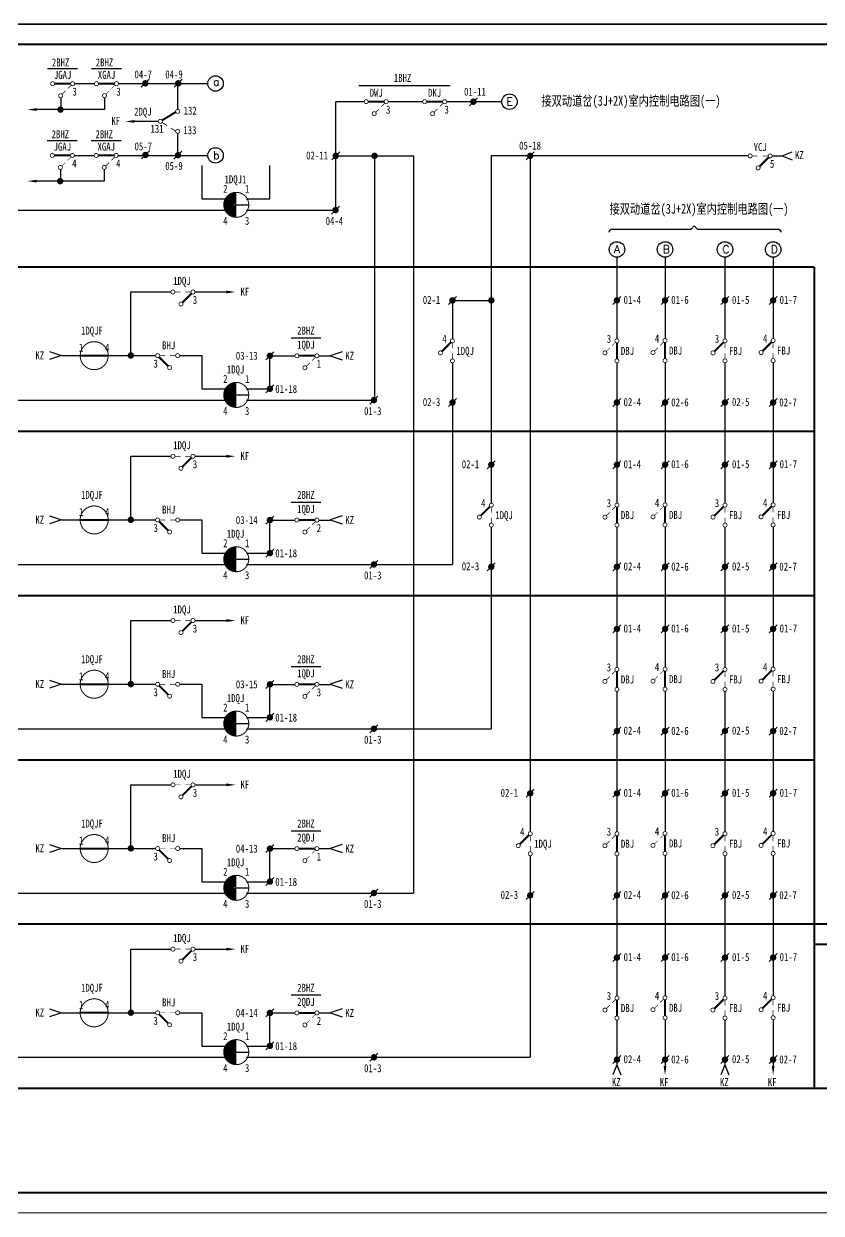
# Model space of a CAD drawing. Header units: millimetres. Extents: x -599 to 454, y -269 to 28.
# Drawn here: x -413.6 to -214.5, y -269.2 to 28 of the extents above; entities that cross this region are included whole.
import ezdxf
from ezdxf.enums import TextEntityAlignment as Align

# ---------------------------------------------------------------- set-up
doc = ezdxf.new("R2010")
doc.units = ezdxf.units.MM
doc.linetypes.add('DASHED', pattern=[0.75, 0.5, -0.25])
doc.layers.add('TIE', color=7, linetype='Continuous')
doc.styles.add('CHINESE', font='SimSun.ttf', dxfattribs={"width": 0.9})
doc.styles.add('SHZTXT', font='txt.shx', dxfattribs={"height": 2.5159, "bigfont": 'HZTXT.shx'})

# ---------------------------------------------------------------- blocks, each defined once
blk = doc.blocks.new('W52')
blk.add_lwpolyline([(0, -3.3, 0, 0.7, 0), (0, -1, 0.7, 0.7, 0)], format="xyseb")
blk.add_lwpolyline([(0, 0), (0, -1)])
blk = doc.blocks.new('W54')
for p, q in [((0, 0), (3, 1)), ((3, -1), (0, 0))]:
    blk.add_line(p, q)
blk = doc.blocks.new('W55')
at = {"rotation": 180}
blk.add_blockref('W54', (0, 0), dxfattribs=at)
blk = doc.blocks.new('W22')
at = {"const_width": 0.8}
blk.add_lwpolyline([(-0.4, 0, 1), (0.4, 0, 1)], format="xyb", close=True, dxfattribs=at)
blk = doc.blocks.new('W21')
blk.add_line((-1, -1), (1, 1))
at = {"const_width": 0.8}
blk.add_lwpolyline([(-0.4, 0, 1), (0.4, 0, 1)], format="xyb", close=True, dxfattribs=at)
blk = doc.blocks.new('144')
at = {"const_width": 0.2}
for points in [[(1, 0, -1), (0, 0, -1)], [(6, 0, -1), (5, 0, -1)], [(4, -3, -1), (3, -3, -1)]]:
    blk.add_lwpolyline(points, format="xyb", close=True, dxfattribs=at)
for points, const_width in [([(2.4, 0), (1, 0)], 0.15), ([(5, 0), (3.6, 0)], 0.15), ([(0.85, -0.35), (3.15, -2.65)], 0.5)]:
    blk.add_lwpolyline(points, dxfattribs=dict(const_width=const_width))
blk.add_lwpolyline([(5.5, -1.3, 0, 0, 0), (5.5, -2.3, 0.8, 0, 0), (5.5, -4.5, 0, 0, 0)], format="xyseb")
at = {"width": 0.8}
for tag, p in [('RELAY', (3, 2.2)), ('0', (0, -2))]:
    blk.add_attdef(tag, text='', height=2, dxfattribs=at).set_placement(p, align=Align.MIDDLE)
blk = doc.blocks.new('133')
at = {"const_width": 0.2}
for points in [[(-6, 0, 1), (-5, 0, 1)], [(-1, 0, 1), (0, 0, 1)], [(-4, -3, 1), (-3, -3, 1)]]:
    blk.add_lwpolyline(points, format="xyb", close=True, dxfattribs=at)
for points, const_width in [([(-5, 0), (-1, 0)], 0.5), ([(-2.3, -1.8), (-3.15, -2.65)], 0.15), ([(-0.85, -0.35), (-1.7, -1.2)], 0.15)]:
    blk.add_lwpolyline(points, dxfattribs=dict(const_width=const_width))
blk.add_lwpolyline([(-5.5, -1.3, 0, 0, 0), (-5.5, -2.3, 0.8, 0, 0), (-5.5, -4.5, 0, 0, 0)], format="xyseb")
at = {"width": 0.8}
for tag, p in [('RELAY', (-3, 2.2)), ('0', (0, -2))]:
    blk.add_attdef(tag, text='', height=2, dxfattribs=at).set_placement(p, align=Align.MIDDLE)

msp = doc.modelspace()

# ---------------------------------------------------------------- linework, layer by layer
at = {"color": 0}
for p, q in [((-598.97, 27.93), (223.48, 27.93)), ((-598.97, 27.93), (223.48, 27.93)), ((223.48, 27.93), (-598.97, 27.93)), ((-407.69, 16.85), (-400.17, 16.85)), ((-396.72, 16.85), (-389.2, 16.85)), ((-375.09, 6.63), (-375.09, 13.11)), ((-329.96, 12.59), (-307.11, 12.59)), ((-404.35, 9.55), (-404.35, 6.6)), ((-393.46, 9.55), (-393.46, 6.6)), ((-393.46, 6.6), (-409.39, 6.6)), ((-335.7, -18.5), (-335.7, 8.57)), ((-328.47, 8.57), (-335.7, 8.57)), ((-313.99, 8.57), (-322.58, 8.57)), ((-294.24, 8.57), (-308.03, 8.57)), ((-375.09, -4.85), (-375.09, 0.63)), ((-407.76, -1.09), (-400.24, -1.09)), ((-396.79, -1.09), (-389.27, -1.09)), ((-335.7, -4.97), (-316.27, -4.97)), ((-325.99, -4.97), (-325.99, -66.01)), ((-316.27, -4.97), (-316.27, -189.16)), ((-296.84, -4.97), (-296.84, -73.78)), ((-232.71, -4.97), (-296.84, -4.97)), ((-287.12, -4.97), (-287.12, -155.89)), ((-226.71, -4.97), (-224.21, -4.97)), ((-224.21, -4.97), (-221.71, -3.97)), ((-224.21, -4.97), (-221.71, -5.97)), ((-404.41, -8.38), (-404.41, -11.28)), ((-393.52, -8.38), (-393.52, -11.28)), ((-393.52, -11.28), (-409.35, -11.28)), ((-360.54, -17.2), (-357.54, -17.2)), ((-306.95, -41.08), (-296.84, -41.08)), ((-346.85, -50.44), (-339.45, -50.44)), ((-360.54, -64.71), (-357.54, -64.71)), ((-346.85, -91.49), (-339.45, -91.49)), ((-360.54, -105.76), (-357.54, -105.76)), ((-296.84, -114.84), (-296.84, -148.11)), ((-346.85, -132.54), (-339.45, -132.54)), ((-360.54, -146.81), (-357.54, -146.81)), ((-346.85, -173.59), (-339.45, -173.59)), ((-360.54, -187.86), (-357.54, -187.86)), ((-346.85, -214.64), (-339.45, -214.64)), ((-360.54, -228.91), (-357.54, -228.91)), ((-265.47, -232.11), (-266.47, -234.61)), ((-265.47, -232.11), (-264.47, -234.61)), ((-238.49, -232.11), (-239.49, -234.61)), ((-238.49, -232.11), (-237.49, -234.61))]:
    msp.add_line(p, q, dxfattribs=at)
at = {"color": 0, "linetype": 'Continuous'}
for p, q in [((-400.84, 13.11), (-395.93, 13.11)), ((-389.93, 13.11), (-367.63, 13.11)), ((-379.92, 3.64), (-384.92, 3.64)), ((-400.96, -4.85), (-396, -4.85)), ((-390, -4.85), (-367.63, -4.85)), ((-369.14, -7.38), (-369.14, -15.69)), ((-352.12, -15.69), (-352.12, -7.41)), ((-369.14, -15.69), (-360.54, -15.69)), ((-357.96, -15.69), (-352.12, -15.69)), ((-420.69, -18.5), (-360.54, -18.5)), ((-357.96, -18.5), (-335.7, -18.5)), ((-265.47, -30.28), (-265.47, -50.69)), ((-253.46, -30.28), (-253.46, -50.62)), ((-238.49, -30.28), (-238.49, -50.69)), ((-226.47, -30.28), (-226.47, -50.62)), ((-386.83, -38.98), (-376.76, -38.98)), ((-386.83, -54.34), (-386.83, -38.98)), ((-370.84, -38.98), (-364.02, -38.98)), ((-306.55, -41.08), (-306.55, -50.69)), ((-404.14, -54.89), (-399.51, -54.89)), ((-393.51, -54.89), (-380.69, -54.89)), ((-374.66, -54.89), (-369.14, -54.89)), ((-369.14, -54.89), (-369.14, -63.2)), ((-352.12, -63.2), (-352.12, -54.92)), ((-352.12, -54.92), (-345.89, -54.92)), ((-339.89, -54.92), (-337.12, -54.92)), ((-306.55, -56.73), (-306.55, -73.78)), ((-265.47, -56.73), (-265.47, -73.78)), ((-253.46, -56.73), (-253.46, -73.78)), ((-238.49, -56.73), (-238.49, -73.78)), ((-226.47, -56.73), (-226.47, -73.78)), ((-369.14, -63.2), (-360.54, -63.2)), ((-357.96, -63.2), (-352.12, -63.2)), ((-420.69, -66.01), (-360.54, -66.01)), ((-357.96, -66.01), (-325.99, -66.01)), ((-306.55, -73.78), (-306.55, -107.06)), ((-296.84, -73.78), (-296.84, -91.74)), ((-265.47, -73.78), (-265.47, -91.74)), ((-253.46, -73.78), (-253.46, -91.67)), ((-238.49, -73.78), (-238.49, -91.74)), ((-226.47, -73.78), (-226.47, -91.67)), ((-386.83, -95.39), (-386.83, -80.03)), ((-386.83, -80.03), (-376.76, -80.03)), ((-370.84, -80.03), (-364.02, -80.03)), ((-404.14, -95.94), (-399.51, -95.94)), ((-393.51, -95.94), (-380.69, -95.94)), ((-374.66, -95.94), (-369.14, -95.94)), ((-369.14, -95.94), (-369.14, -104.25)), ((-352.12, -95.97), (-345.89, -95.97)), ((-352.12, -104.25), (-352.12, -95.97)), ((-339.89, -95.97), (-337.12, -95.97)), ((-296.84, -97.78), (-296.84, -114.84)), ((-265.47, -97.78), (-265.47, -114.84)), ((-253.46, -97.78), (-253.46, -114.84)), ((-238.49, -97.78), (-238.49, -114.84)), ((-226.47, -97.78), (-226.47, -114.84)), ((-369.14, -104.25), (-360.54, -104.25)), ((-357.96, -104.25), (-352.12, -104.25)), ((-420.69, -107.06), (-360.54, -107.06)), ((-357.96, -107.06), (-306.55, -107.06)), ((-265.47, -114.84), (-265.47, -132.79)), ((-253.46, -114.84), (-253.46, -132.72)), ((-238.49, -114.84), (-238.49, -132.79)), ((-226.47, -114.84), (-226.47, -132.72)), ((-386.83, -121.08), (-376.76, -121.08)), ((-386.83, -136.44), (-386.83, -121.08)), ((-370.84, -121.08), (-364.02, -121.08)), ((-404.14, -136.99), (-399.51, -136.99)), ((-393.51, -136.99), (-380.69, -136.99)), ((-374.66, -136.99), (-369.14, -136.99)), ((-369.14, -136.99), (-369.14, -145.3)), ((-352.12, -145.3), (-352.12, -137.02)), ((-352.12, -137.02), (-345.89, -137.02)), ((-339.89, -137.02), (-337.12, -137.02)), ((-265.47, -138.83), (-265.47, -155.89)), ((-253.46, -138.83), (-253.46, -155.89)), ((-238.49, -138.83), (-238.49, -155.89)), ((-226.47, -138.83), (-226.47, -155.89)), ((-369.14, -145.3), (-360.54, -145.3)), ((-357.96, -145.3), (-352.12, -145.3)), ((-420.69, -148.11), (-360.54, -148.11)), ((-357.96, -148.11), (-296.84, -148.11)), ((-287.12, -155.89), (-287.12, -173.84)), ((-265.47, -155.89), (-265.47, -173.84)), ((-253.46, -155.89), (-253.46, -173.77)), ((-238.49, -155.89), (-238.49, -173.84)), ((-226.47, -155.89), (-226.47, -173.77)), ((-386.83, -162.13), (-376.76, -162.13)), ((-386.83, -177.49), (-386.83, -162.13)), ((-370.84, -162.13), (-364.02, -162.13)), ((-404.14, -178.04), (-399.51, -178.04)), ((-393.51, -178.04), (-380.69, -178.04)), ((-374.66, -178.04), (-369.14, -178.04)), ((-369.14, -178.04), (-369.14, -186.35)), ((-352.12, -186.35), (-352.12, -178.07)), ((-352.12, -178.07), (-345.89, -178.07)), ((-339.89, -178.07), (-337.12, -178.07)), ((-287.12, -179.88), (-287.12, -196.94)), ((-265.47, -179.88), (-265.47, -196.94)), ((-253.46, -179.88), (-253.46, -196.94)), ((-238.49, -179.88), (-238.49, -196.94)), ((-226.47, -179.88), (-226.47, -196.94)), ((-369.14, -186.35), (-360.54, -186.35)), ((-357.96, -186.35), (-352.12, -186.35)), ((-420.69, -189.16), (-360.54, -189.16)), ((-357.96, -189.16), (-316.27, -189.16)), ((-287.12, -196.94), (-287.12, -230.21)), ((-265.47, -196.94), (-265.47, -214.9)), ((-253.46, -196.94), (-253.46, -214.82)), ((-238.49, -196.94), (-238.49, -214.9)), ((-226.47, -196.94), (-226.47, -214.82)), ((-386.83, -203.18), (-376.76, -203.18)), ((-386.83, -218.54), (-386.83, -203.18)), ((-370.84, -203.18), (-364.02, -203.18)), ((-404.14, -219.09), (-399.51, -219.09)), ((-393.51, -219.09), (-380.69, -219.09)), ((-374.66, -219.09), (-369.14, -219.09)), ((-369.14, -219.09), (-369.14, -227.4)), ((-352.12, -219.12), (-345.89, -219.12)), ((-352.12, -227.4), (-352.12, -219.12)), ((-339.89, -219.12), (-337.12, -219.12)), ((-265.47, -220.93), (-265.47, -232.11)), ((-253.46, -220.93), (-253.46, -232.11)), ((-238.49, -220.93), (-238.49, -232.11)), ((-226.47, -220.93), (-226.47, -232.11)), ((-369.14, -227.4), (-360.54, -227.4)), ((-357.96, -227.4), (-352.12, -227.4)), ((-420.69, -230.21), (-360.54, -230.21)), ((-357.96, -230.21), (-287.12, -230.21))]:
    msp.add_line(p, q, dxfattribs=at)
at = {"color": 0, "const_width": 0.2}
msp.add_lwpolyline([(-598.97, -269.07), (453.48, -269.07), (453.48, 27.93), (-598.97, 27.93)], close=True, dxfattribs=at)
at = {"color": 0}
for points in [[(-573.97, -264.07, 0.5, 0.5, 0), (448.48, -264.07, 0.5, 0.5, 0), (448.48, 22.93, 0.5, 0.5, 0), (-573.97, 22.93, 0.5, 0.5, 0)], [(-374.66, 6.15, 0.2, 0.2, 1), (-375.66, 6.15, 0.2, 0.2, 1)], [(-378.99, 3.65, 0.2, 0.2, 1), (-379.99, 3.65, 0.2, 0.2, 1)], [(-374.66, 1.15, 0.2, 0.2, 1), (-375.66, 1.15, 0.2, 0.2, 1)]]:
    msp.add_lwpolyline(points, format="xyseb", close=True, dxfattribs=at)
for points, const_width in [([(-185.6, 22.93), (-573.97, 22.93)], 0.5), ([(-377.77, 2.56), (-379.07, 3.39)], 0.2), ([(-375.7, 1.23), (-376.84, 1.96)], 0.2), ([(-231.71, -4.97), (-230.31, -4.97)], 0.15), ([(-227.57, -5.32), (-229.86, -7.61)], 0.5), ([(-229.11, -4.97), (-227.71, -4.97)], 0.15), ([(-216.19, -32.73), (-573.97, -32.73)], 0.5), ([(-306.91, -51.54), (-309.2, -53.84)], 0.5), ([(-306.55, -51.69), (-306.55, -53.09)], 0.15), ([(-267.27, -52.99), (-268.12, -53.84)], 0.15), ([(-265.83, -51.54), (-266.67, -52.39)], 0.15), ([(-265.47, -51.69), (-265.47, -55.69)], 0.5), ([(-255.26, -52.92), (-256.1, -53.76)], 0.15), ([(-253.81, -51.47), (-254.66, -52.32)], 0.15), ([(-253.46, -51.62), (-253.46, -55.62)], 0.5), ([(-238.84, -51.54), (-241.14, -53.84)], 0.5), ([(-238.49, -51.69), (-238.49, -53.09)], 0.15), ([(-226.83, -51.47), (-229.12, -53.76)], 0.5), ([(-226.47, -51.62), (-226.47, -53.02)], 0.15), ([(-399.51, -54.89), (-392.51, -54.89)], 0.5), ([(-344.89, -54.92), (-340.89, -54.92)], 0.5), ([(-340.74, -55.27), (-341.59, -56.12)], 0.15), ([(-306.55, -54.29), (-306.55, -55.69)], 0.15), ([(-238.49, -54.29), (-238.49, -55.69)], 0.15), ([(-226.47, -54.22), (-226.47, -55.62)], 0.15), ([(-342.19, -56.72), (-343.03, -57.56)], 0.15), ([(-216.19, -73.78), (-573.97, -73.78)], 0.5), ([(-297.19, -92.6), (-299.48, -94.89)], 0.5), ([(-296.84, -92.74), (-296.84, -94.14)], 0.15), ([(-267.27, -94.04), (-268.12, -94.89)], 0.15), ([(-265.83, -92.6), (-266.67, -93.44)], 0.15), ([(-265.47, -92.74), (-265.47, -96.74)], 0.5), ([(-255.26, -93.97), (-256.1, -94.81)], 0.15), ([(-253.81, -92.52), (-254.66, -93.37)], 0.15), ([(-253.46, -92.67), (-253.46, -96.67)], 0.5), ([(-238.84, -92.6), (-241.14, -94.89)], 0.5), ([(-238.49, -92.74), (-238.49, -94.14)], 0.15), ([(-226.83, -92.52), (-229.12, -94.81)], 0.5), ([(-226.47, -92.67), (-226.47, -94.07)], 0.15), ([(-399.51, -95.94), (-392.51, -95.94)], 0.5), ([(-344.89, -95.97), (-340.89, -95.97)], 0.5), ([(-342.19, -97.77), (-343.03, -98.62)], 0.15), ([(-340.74, -96.32), (-341.59, -97.17)], 0.15), ([(-296.84, -95.34), (-296.84, -96.74)], 0.15), ([(-238.49, -95.34), (-238.49, -96.74)], 0.15), ([(-226.47, -95.27), (-226.47, -96.67)], 0.15), ([(-216.19, -114.84), (-573.97, -114.84)], 0.5), ([(-216.19, -114.84), (-573.97, -114.84)], 0.5), ([(-265.83, -133.65), (-266.67, -134.49)], 0.15), ([(-265.47, -133.79), (-265.47, -137.79)], 0.5), ([(-253.81, -133.57), (-254.66, -134.42)], 0.15), ([(-253.46, -133.72), (-253.46, -137.72)], 0.5), ([(-238.84, -133.65), (-241.14, -135.94)], 0.5), ([(-238.49, -133.79), (-238.49, -135.19)], 0.15), ([(-226.83, -133.57), (-229.12, -135.87)], 0.5), ([(-226.47, -133.72), (-226.47, -135.12)], 0.15), ([(-267.27, -135.09), (-268.12, -135.94)], 0.15), ([(-255.26, -135.02), (-256.1, -135.87)], 0.15), ([(-238.49, -136.39), (-238.49, -137.79)], 0.15), ([(-226.47, -136.32), (-226.47, -137.72)], 0.15), ([(-399.51, -136.99), (-392.51, -136.99)], 0.5), ([(-344.89, -137.02), (-340.89, -137.02)], 0.5), ([(-342.19, -138.82), (-343.03, -139.67)], 0.15), ([(-340.74, -137.37), (-341.59, -138.22)], 0.15), ([(-216.19, -155.89), (-573.97, -155.89)], 0.5), ([(-216.19, -155.89), (-573.97, -155.89)], 0.5), ([(-287.47, -174.7), (-289.76, -176.99)], 0.5), ([(-287.12, -174.84), (-287.12, -176.24)], 0.15), ([(-265.83, -174.7), (-266.67, -175.54)], 0.15), ([(-265.47, -174.84), (-265.47, -178.84)], 0.5), ([(-253.81, -174.62), (-254.66, -175.47)], 0.15), ([(-253.46, -174.77), (-253.46, -178.77)], 0.5), ([(-238.84, -174.7), (-241.14, -176.99)], 0.5), ([(-238.49, -174.84), (-238.49, -176.24)], 0.15), ([(-226.83, -174.62), (-229.12, -176.92)], 0.5), ([(-226.47, -174.77), (-226.47, -176.17)], 0.15), ([(-399.51, -178.04), (-392.51, -178.04)], 0.5), ([(-344.89, -178.07), (-340.89, -178.07)], 0.5), ([(-287.12, -177.44), (-287.12, -178.84)], 0.15), ([(-267.27, -176.14), (-268.12, -176.99)], 0.15), ([(-255.26, -176.07), (-256.1, -176.92)], 0.15), ([(-238.49, -177.44), (-238.49, -178.84)], 0.15), ([(-226.47, -177.37), (-226.47, -178.77)], 0.15), ([(-342.19, -179.87), (-343.03, -180.72)], 0.15), ([(-340.74, -178.42), (-341.59, -179.27)], 0.15), ([(-185.6, -196.94), (-573.97, -196.94)], 0.5), ([(-216.19, -196.94), (-573.97, -196.94)], 0.5), ([(-201.19, -201.94), (-216.19, -201.94), (-216.19, -196.94), (-200.12, -196.94)], 0.5), ([(-265.83, -215.75), (-266.67, -216.6)], 0.15), ([(-265.47, -215.9), (-265.47, -219.9)], 0.5), ([(-253.81, -215.67), (-254.66, -216.52)], 0.15), ([(-253.46, -215.82), (-253.46, -219.82)], 0.5), ([(-238.84, -215.75), (-241.14, -218.04)], 0.5), ([(-238.49, -215.9), (-238.49, -217.3)], 0.15), ([(-226.83, -215.67), (-229.12, -217.97)], 0.5), ([(-226.47, -215.82), (-226.47, -217.22)], 0.15), ([(-399.51, -219.09), (-392.51, -219.09)], 0.5), ([(-344.89, -219.12), (-340.89, -219.12)], 0.5), ([(-340.74, -219.48), (-341.59, -220.32)], 0.15), ([(-267.27, -217.2), (-268.12, -218.04)], 0.15), ([(-255.26, -217.12), (-256.1, -217.97)], 0.15), ([(-238.49, -218.5), (-238.49, -219.9)], 0.15), ([(-226.47, -218.42), (-226.47, -219.82)], 0.15), ([(-342.19, -220.92), (-343.03, -221.77)], 0.15), ([(-4.39, -237.99), (-573.97, -237.99)], 0.5)]:
    msp.add_lwpolyline(points, dxfattribs=dict(at, const_width=const_width))
for points, const_width in [([(-404.82, 6.59, 1), (-404.02, 6.59, 1)], 0.8), ([(-232.71, -4.97, 1), (-231.71, -4.97, 1)], 0.2), ([(-227.71, -4.97, 1), (-226.71, -4.97, 1)], 0.2), ([(-230.71, -7.97, 1), (-229.71, -7.97, 1)], 0.2), ([(-404.89, -11.29, 1), (-404.09, -11.29, 1)], 0.8), ([(-297.24, -41.08, 1), (-296.44, -41.08, 1)], 0.8), ([(-253.96, -51.12, -1), (-252.96, -51.12, -1)], 0.2), ([(-226.97, -51.12, -1), (-225.97, -51.12, -1)], 0.2), ([(-399.51, -54.89, 1), (-392.51, -54.89, 1)], 0.25), ([(-307.05, -51.19, -1), (-306.05, -51.19, -1)], 0.2), ([(-265.97, -51.19, -1), (-264.97, -51.19, -1)], 0.2), ([(-238.99, -51.19, -1), (-237.99, -51.19, -1)], 0.2), ([(-345.89, -54.92, 1), (-344.89, -54.92, 1)], 0.2), ([(-340.89, -54.92, 1), (-339.89, -54.92, 1)], 0.2), ([(-310.05, -54.19, -1), (-309.05, -54.19, -1)], 0.2), ([(-307.05, -56.19, -1), (-306.05, -56.19, -1)], 0.2), ([(-268.97, -54.19, -1), (-267.97, -54.19, -1)], 0.2), ([(-265.97, -56.19, -1), (-264.97, -56.19, -1)], 0.2), ([(-256.96, -54.12, -1), (-255.96, -54.12, -1)], 0.2), ([(-253.96, -56.12, -1), (-252.96, -56.12, -1)], 0.2), ([(-241.99, -54.19, -1), (-240.99, -54.19, -1)], 0.2), ([(-238.99, -56.19, -1), (-237.99, -56.19, -1)], 0.2), ([(-229.97, -54.12, -1), (-228.97, -54.12, -1)], 0.2), ([(-226.97, -56.12, -1), (-225.97, -56.12, -1)], 0.2), ([(-343.89, -57.92, 1), (-342.89, -57.92, 1)], 0.2), ([(-297.34, -92.24, -1), (-296.34, -92.24, -1)], 0.2), ([(-265.97, -92.24, -1), (-264.97, -92.24, -1)], 0.2), ([(-253.96, -92.17, -1), (-252.96, -92.17, -1)], 0.2), ([(-238.99, -92.24, -1), (-237.99, -92.24, -1)], 0.2), ([(-226.97, -92.17, -1), (-225.97, -92.17, -1)], 0.2), ([(-399.51, -95.94, 1), (-392.51, -95.94, 1)], 0.25), ([(-300.34, -95.24, -1), (-299.34, -95.24, -1)], 0.2), ([(-268.97, -95.24, -1), (-267.97, -95.24, -1)], 0.2), ([(-256.96, -95.17, -1), (-255.96, -95.17, -1)], 0.2), ([(-241.99, -95.24, -1), (-240.99, -95.24, -1)], 0.2), ([(-229.97, -95.17, -1), (-228.97, -95.17, -1)], 0.2), ([(-345.89, -95.97, 1), (-344.89, -95.97, 1)], 0.2), ([(-340.89, -95.97, 1), (-339.89, -95.97, 1)], 0.2), ([(-297.34, -97.24, -1), (-296.34, -97.24, -1)], 0.2), ([(-265.97, -97.24, -1), (-264.97, -97.24, -1)], 0.2), ([(-253.96, -97.17, -1), (-252.96, -97.17, -1)], 0.2), ([(-238.99, -97.24, -1), (-237.99, -97.24, -1)], 0.2), ([(-226.97, -97.17, -1), (-225.97, -97.17, -1)], 0.2), ([(-343.89, -98.97, 1), (-342.89, -98.97, 1)], 0.2), ([(-399.51, -136.99, 1), (-392.51, -136.99, 1)], 0.25), ([(-265.97, -133.29, -1), (-264.97, -133.29, -1)], 0.2), ([(-253.96, -133.22, -1), (-252.96, -133.22, -1)], 0.2), ([(-238.99, -133.29, -1), (-237.99, -133.29, -1)], 0.2), ([(-226.97, -133.22, -1), (-225.97, -133.22, -1)], 0.2), ([(-345.89, -137.02, 1), (-344.89, -137.02, 1)], 0.2), ([(-340.89, -137.02, 1), (-339.89, -137.02, 1)], 0.2), ([(-268.97, -136.29, -1), (-267.97, -136.29, -1)], 0.2), ([(-256.96, -136.22, -1), (-255.96, -136.22, -1)], 0.2), ([(-241.99, -136.29, -1), (-240.99, -136.29, -1)], 0.2), ([(-229.97, -136.22, -1), (-228.97, -136.22, -1)], 0.2), ([(-343.89, -140.02, 1), (-342.89, -140.02, 1)], 0.2), ([(-265.97, -138.29, -1), (-264.97, -138.29, -1)], 0.2), ([(-253.96, -138.22, -1), (-252.96, -138.22, -1)], 0.2), ([(-238.99, -138.29, -1), (-237.99, -138.29, -1)], 0.2), ([(-226.97, -138.22, -1), (-225.97, -138.22, -1)], 0.2), ([(-399.51, -178.04, 1), (-392.51, -178.04, 1)], 0.25), ([(-287.62, -174.34, -1), (-286.62, -174.34, -1)], 0.2), ([(-265.97, -174.34, -1), (-264.97, -174.34, -1)], 0.2), ([(-253.96, -174.27, -1), (-252.96, -174.27, -1)], 0.2), ([(-238.99, -174.34, -1), (-237.99, -174.34, -1)], 0.2), ([(-226.97, -174.27, -1), (-225.97, -174.27, -1)], 0.2), ([(-345.89, -178.07, 1), (-344.89, -178.07, 1)], 0.2), ([(-340.89, -178.07, 1), (-339.89, -178.07, 1)], 0.2), ([(-290.62, -177.34, -1), (-289.62, -177.34, -1)], 0.2), ([(-268.97, -177.34, -1), (-267.97, -177.34, -1)], 0.2), ([(-256.96, -177.27, -1), (-255.96, -177.27, -1)], 0.2), ([(-241.99, -177.34, -1), (-240.99, -177.34, -1)], 0.2), ([(-229.97, -177.27, -1), (-228.97, -177.27, -1)], 0.2), ([(-343.89, -181.07, 1), (-342.89, -181.07, 1)], 0.2), ([(-287.62, -179.34, -1), (-286.62, -179.34, -1)], 0.2), ([(-265.97, -179.34, -1), (-264.97, -179.34, -1)], 0.2), ([(-253.96, -179.27, -1), (-252.96, -179.27, -1)], 0.2), ([(-238.99, -179.34, -1), (-237.99, -179.34, -1)], 0.2), ([(-226.97, -179.27, -1), (-225.97, -179.27, -1)], 0.2), ([(-399.51, -219.09, 1), (-392.51, -219.09, 1)], 0.25), ([(-265.97, -215.4, -1), (-264.97, -215.4, -1)], 0.2), ([(-253.96, -215.32, -1), (-252.96, -215.32, -1)], 0.2), ([(-238.99, -215.4, -1), (-237.99, -215.4, -1)], 0.2), ([(-226.97, -215.32, -1), (-225.97, -215.32, -1)], 0.2), ([(-345.89, -219.12, 1), (-344.89, -219.12, 1)], 0.2), ([(-340.89, -219.12, 1), (-339.89, -219.12, 1)], 0.2), ([(-268.97, -218.4, -1), (-267.97, -218.4, -1)], 0.2), ([(-265.97, -220.4, -1), (-264.97, -220.4, -1)], 0.2), ([(-256.96, -218.32, -1), (-255.96, -218.32, -1)], 0.2), ([(-253.96, -220.32, -1), (-252.96, -220.32, -1)], 0.2), ([(-241.99, -218.4, -1), (-240.99, -218.4, -1)], 0.2), ([(-238.99, -220.4, -1), (-237.99, -220.4, -1)], 0.2), ([(-229.97, -218.32, -1), (-228.97, -218.32, -1)], 0.2), ([(-226.97, -220.32, -1), (-225.97, -220.32, -1)], 0.2), ([(-343.89, -222.12, 1), (-342.89, -222.12, 1)], 0.2)]:
    msp.add_lwpolyline(points, format="xyb", close=True, dxfattribs=dict(at, const_width=const_width))
for points, format in [([(-375.64, 5.97, 0.5, 0.5, 0), (-379.06, 3.9, 0.5, 0.5, 0)], "xyseb"), ([(-232.21, -6.27, 0, 0, 0), (-232.21, -7.27, 0.8, 0, 0), (-232.21, -9.47, 0, 0, 0)], "xyseb"), ([(-362.16, -17.2, 3.25, 3.25, -0.414214), (-360.54, -15.58, 3.25, 3.25, 0)], "xyseb"), ([(-360.54, -14.08, 0.25, 0.25, -0.414214), (-357.41, -17.2, 0.25, 0.25, -0.414214), (-360.54, -20.33, 0.25, 0.25, 0)], "xyseb"), ([(-360.54, -18.83, 3.25, 3.25, -0.414214), (-362.16, -17.2, 3.25, 3.25, 0)], "xyseb"), ([(-360.54, -20.98, 0, 0, 0), (-360.54, -21.98, 0.8, 0, 0), (-360.54, -24.18, 0, 0, 0)], "xyseb"), ([(-267.38, -24.06, -0.414214), (-266.58, -23.26), (-246.97, -23.26), (-246.17, -22.46), (-245.37, -23.26), (-225.31, -23.26, -0.414214), (-224.51, -24.06)], "xyb"), ([(-391.49, -56.19, 0, 0, 0), (-391.49, -57.19, 0.8, 0, 0), (-391.49, -59.39, 0, 0, 0)], "xyseb"), ([(-345.39, -59.42, 0, 0, 0), (-345.39, -58.42, 0.8, 0, 0), (-345.39, -56.22, 0, 0, 0)], "xyseb"), ([(-308.55, -55.19, 0, 0, 0), (-308.55, -56.19, 0.8, 0, 0), (-308.55, -58.39, 0, 0, 0)], "xyseb"), ([(-267.47, -58.39, 0, 0, 0), (-267.47, -57.39, 0.8, 0, 0), (-267.47, -55.19, 0, 0, 0)], "xyseb"), ([(-255.46, -58.32, 0, 0, 0), (-255.46, -57.32, 0.8, 0, 0), (-255.46, -55.12, 0, 0, 0)], "xyseb"), ([(-240.49, -55.19, 0, 0, 0), (-240.49, -56.19, 0.8, 0, 0), (-240.49, -58.39, 0, 0, 0)], "xyseb"), ([(-228.47, -55.12, 0, 0, 0), (-228.47, -56.12, 0.8, 0, 0), (-228.47, -58.32, 0, 0, 0)], "xyseb"), ([(-362.16, -64.71, 3.25, 3.25, -0.414214), (-360.54, -63.08, 3.25, 3.25, -1)], "xyseb"), ([(-360.54, -61.58, 0.25, 0.25, -0.414214), (-357.41, -64.71, 0.25, 0.25, -0.414214), (-360.54, -67.83, 0.25, 0.25, -1)], "xyseb"), ([(-360.54, -66.33, 3.25, 3.25, -0.414214), (-362.16, -64.71, 3.25, 3.25, -1)], "xyseb"), ([(-360.54, -68.48, 0, 0, 0), (-360.54, -69.48, 0.8, 0, 0), (-360.54, -71.68, 0, 0, 0)], "xyseb"), ([(-391.49, -97.24, 0, 0, 0), (-391.49, -98.24, 0.8, 0, 0), (-391.49, -100.44, 0, 0, 0)], "xyseb"), ([(-345.39, -100.47, 0, 0, 0), (-345.39, -99.47, 0.8, 0, 0), (-345.39, -97.27, 0, 0, 0)], "xyseb"), ([(-298.84, -96.24, 0, 0, 0), (-298.84, -97.24, 0.8, 0, 0), (-298.84, -99.44, 0, 0, 0)], "xyseb"), ([(-267.47, -99.44, 0, 0, 0), (-267.47, -98.44, 0.8, 0, 0), (-267.47, -96.24, 0, 0, 0)], "xyseb"), ([(-255.46, -99.37, 0, 0, 0), (-255.46, -98.37, 0.8, 0, 0), (-255.46, -96.17, 0, 0, 0)], "xyseb"), ([(-240.49, -96.24, 0, 0, 0), (-240.49, -97.24, 0.8, 0, 0), (-240.49, -99.44, 0, 0, 0)], "xyseb"), ([(-228.47, -96.17, 0, 0, 0), (-228.47, -97.17, 0.8, 0, 0), (-228.47, -99.37, 0, 0, 0)], "xyseb"), ([(-362.16, -105.76, 3.25, 3.25, -0.414214), (-360.54, -104.13, 3.25, 3.25, -1)], "xyseb"), ([(-360.54, -102.63, 0.25, 0.25, -0.414214), (-357.41, -105.76, 0.25, 0.25, -0.414214), (-360.54, -108.88, 0.25, 0.25, -1)], "xyseb"), ([(-360.54, -107.38, 3.25, 3.25, -0.414214), (-362.16, -105.76, 3.25, 3.25, -1)], "xyseb"), ([(-360.54, -109.53, 0, 0, 0), (-360.54, -110.53, 0.8, 0, 0), (-360.54, -112.73, 0, 0, 0)], "xyseb"), ([(-391.49, -138.29, 0, 0, 0), (-391.49, -139.29, 0.8, 0, 0), (-391.49, -141.49, 0, 0, 0)], "xyseb"), ([(-345.39, -141.52, 0, 0, 0), (-345.39, -140.52, 0.8, 0, 0), (-345.39, -138.32, 0, 0, 0)], "xyseb"), ([(-267.47, -140.49, 0, 0, 0), (-267.47, -139.49, 0.8, 0, 0), (-267.47, -137.29, 0, 0, 0)], "xyseb"), ([(-255.46, -140.42, 0, 0, 0), (-255.46, -139.42, 0.8, 0, 0), (-255.46, -137.22, 0, 0, 0)], "xyseb"), ([(-240.49, -137.29, 0, 0, 0), (-240.49, -138.29, 0.8, 0, 0), (-240.49, -140.49, 0, 0, 0)], "xyseb"), ([(-228.47, -137.22, 0, 0, 0), (-228.47, -138.22, 0.8, 0, 0), (-228.47, -140.42, 0, 0, 0)], "xyseb"), ([(-362.16, -146.81, 3.25, 3.25, -0.414214), (-360.54, -145.19, 3.25, 3.25, -1)], "xyseb"), ([(-360.54, -148.44, 3.25, 3.25, -0.414214), (-362.16, -146.81, 3.25, 3.25, -1)], "xyseb"), ([(-360.54, -143.69, 0.25, 0.25, -0.414214), (-357.41, -146.81, 0.25, 0.25, -0.414214), (-360.54, -149.94, 0.25, 0.25, -1)], "xyseb"), ([(-360.54, -150.58, 0, 0, 0), (-360.54, -151.58, 0.8, 0, 0), (-360.54, -153.78, 0, 0, 0)], "xyseb"), ([(-289.12, -178.34, 0, 0, 0), (-289.12, -179.34, 0.8, 0, 0), (-289.12, -181.54, 0, 0, 0)], "xyseb"), ([(-267.47, -181.54, 0, 0, 0), (-267.47, -180.54, 0.8, 0, 0), (-267.47, -178.34, 0, 0, 0)], "xyseb"), ([(-255.46, -181.47, 0, 0, 0), (-255.46, -180.47, 0.8, 0, 0), (-255.46, -178.27, 0, 0, 0)], "xyseb"), ([(-240.49, -178.34, 0, 0, 0), (-240.49, -179.34, 0.8, 0, 0), (-240.49, -181.54, 0, 0, 0)], "xyseb"), ([(-228.47, -178.27, 0, 0, 0), (-228.47, -179.27, 0.8, 0, 0), (-228.47, -181.47, 0, 0, 0)], "xyseb"), ([(-391.49, -179.34, 0, 0, 0), (-391.49, -180.34, 0.8, 0, 0), (-391.49, -182.54, 0, 0, 0)], "xyseb"), ([(-345.39, -182.57, 0, 0, 0), (-345.39, -181.57, 0.8, 0, 0), (-345.39, -179.37, 0, 0, 0)], "xyseb"), ([(-362.16, -187.86, 3.25, 3.25, -0.414214), (-360.54, -186.24, 3.25, 3.25, -1)], "xyseb"), ([(-360.54, -189.49, 3.25, 3.25, -0.414214), (-362.16, -187.86, 3.25, 3.25, -1)], "xyseb"), ([(-360.54, -184.74, 0.25, 0.25, -0.414214), (-357.41, -187.86, 0.25, 0.25, -0.414214), (-360.54, -190.99, 0.25, 0.25, -1)], "xyseb"), ([(-360.54, -191.64, 0, 0, 0), (-360.54, -192.64, 0.8, 0, 0), (-360.54, -194.84, 0, 0, 0)], "xyseb"), ([(-267.47, -222.6, 0, 0, 0), (-267.47, -221.6, 0.8, 0, 0), (-267.47, -219.4, 0, 0, 0)], "xyseb"), ([(-255.46, -222.52, 0, 0, 0), (-255.46, -221.52, 0.8, 0, 0), (-255.46, -219.32, 0, 0, 0)], "xyseb"), ([(-240.49, -219.4, 0, 0, 0), (-240.49, -220.4, 0.8, 0, 0), (-240.49, -222.6, 0, 0, 0)], "xyseb"), ([(-228.47, -219.32, 0, 0, 0), (-228.47, -220.32, 0.8, 0, 0), (-228.47, -222.52, 0, 0, 0)], "xyseb"), ([(-391.49, -220.39, 0, 0, 0), (-391.49, -221.39, 0.8, 0, 0), (-391.49, -223.59, 0, 0, 0)], "xyseb"), ([(-345.39, -223.62, 0, 0, 0), (-345.39, -222.62, 0.8, 0, 0), (-345.39, -220.42, 0, 0, 0)], "xyseb"), ([(-362.16, -228.91, 3.25, 3.25, -0.414214), (-360.54, -227.29, 3.25, 3.25, -1)], "xyseb"), ([(-360.54, -225.79, 0.25, 0.25, -0.414214), (-357.41, -228.91, 0.25, 0.25, -0.414214), (-360.54, -232.04, 0.25, 0.25, -1)], "xyseb"), ([(-360.54, -230.54, 3.25, 3.25, -0.414214), (-362.16, -228.91, 3.25, 3.25, -1)], "xyseb"), ([(-360.54, -232.69, 0, 0, 0), (-360.54, -233.69, 0.8, 0, 0), (-360.54, -235.89, 0, 0, 0)], "xyseb")]:
    msp.add_lwpolyline(points, format=format, dxfattribs=at)
at = {"color": 0, "linetype": 'ByBlock', "const_width": 0.5}
for points in [[(-216.19, -32.73), (-216.19, -73.78)], [(-216.19, -73.78), (-216.19, -114.84)], [(-216.19, -114.84), (-216.19, -155.89)], [(-216.19, -155.89), (-216.19, -196.94)], [(-216.19, -196.94), (-216.19, -237.99)]]:
    msp.add_lwpolyline(points, dxfattribs=at)
at = {"color": 0}
for centre in [(-365.7, 13.11), (-292.31, 8.57), (-365.7, -4.85), (-265.47, -28.35), (-253.46, -28.35), (-238.49, -28.35), (-226.47, -28.35)]:
    msp.add_circle(centre, 1.93, dxfattribs=at)

# ---------------------------------------------------------------- block references
for p, values in [((-400.89, 13.07), {'RELAY': 'JGAJ', '0': '3'}), ((-389.93, 13.07), {'RELAY': 'XGAJ', '0': '3'}), ((-322.58, 8.57), {'RELAY': 'DWJ', '0': '3'}), ((-307.99, 8.57), {'RELAY': 'DKJ', '0': '3'}), ((-400.96, -4.86), {'RELAY': 'JGAJ', '0': '4'}), ((-390, -4.86), {'RELAY': 'XGAJ', '0': '4'})]:
    msp.add_blockref('133', p, dxfattribs=at).add_auto_attribs(values)
for name, p in [('W21', (-383.24, 13.16)), ('W21', (-375.03, 13.16)), ('W21', (-301.31, 8.57)), ('W21', (-383.23, -4.75)), ('W21', (-375.09, -4.81)), ('W21', (-335.7, -4.97)), ('W22', (-325.99, -4.97)), ('W21', (-287.12, -4.97)), ('W21', (-335.72, -18.5)), ('W21', (-306.55, -41.08)), ('W21', (-265.47, -41.08)), ('W21', (-253.46, -41.08)), ('W21', (-238.49, -41.08)), ('W21', (-226.47, -41.08)), ('W55', (-404.14, -54.89)), ('W22', (-386.85, -54.85)), ('W21', (-352.12, -54.92)), ('W21', (-352.12, -63.16)), ('W21', (-326.15, -66)), ('W21', (-306.55, -66.59)), ('W21', (-265.47, -66.59)), ('W21', (-253.46, -66.59)), ('W21', (-238.49, -66.59)), ('W21', (-226.47, -66.59)), ('W21', (-296.84, -82.13)), ('W21', (-265.47, -82.13)), ('W21', (-253.46, -82.13)), ('W21', (-238.49, -82.13)), ('W21', (-226.47, -82.13)), ('W55', (-404.14, -95.94)), ('W22', (-386.85, -95.9)), ('W21', (-352.12, -95.97)), ('W21', (-352.12, -104.21)), ('W21', (-326.15, -107.05)), ('W21', (-296.84, -107.64)), ('W21', (-265.47, -107.64)), ('W21', (-253.46, -107.64)), ('W21', (-238.49, -107.64)), ('W21', (-226.47, -107.64)), ('W21', (-265.47, -123.18)), ('W21', (-253.46, -123.18)), ('W21', (-238.49, -123.18)), ('W21', (-226.47, -123.18)), ('W55', (-404.14, -136.99)), ('W22', (-386.85, -136.95)), ('W21', (-352.12, -137.02)), ('W21', (-352.12, -145.26)), ('W21', (-326.15, -148.1)), ('W21', (-265.47, -148.69)), ('W21', (-253.46, -148.69)), ('W21', (-238.49, -148.69)), ('W21', (-226.47, -148.69)), ('W21', (-287.12, -164.24)), ('W21', (-265.47, -164.24)), ('W21', (-253.46, -164.24)), ('W21', (-238.49, -164.24)), ('W21', (-226.47, -164.24)), ('W55', (-404.14, -178.04)), ('W22', (-386.85, -178)), ('W21', (-352.12, -178.07)), ('W21', (-352.12, -186.31)), ('W21', (-326.15, -189.16)), ('W21', (-287.12, -189.74)), ('W21', (-265.47, -189.74)), ('W21', (-253.46, -189.74)), ('W21', (-238.49, -189.74)), ('W21', (-226.47, -189.74)), ('W21', (-265.47, -205.29)), ('W21', (-253.46, -205.29)), ('W21', (-238.49, -205.29)), ('W21', (-226.47, -205.29)), ('W55', (-404.14, -219.09)), ('W22', (-386.85, -219.06)), ('W21', (-352.12, -219.12)), ('W21', (-352.12, -227.36)), ('W21', (-326.15, -230.21)), ('W21', (-265.47, -230.79)), ('W21', (-253.46, -230.79)), ('W52', (-253.46, -231.39)), ('W21', (-238.49, -230.79)), ('W21', (-226.47, -230.79)), ('W52', (-226.47, -231.39))]:
    msp.add_blockref(name, p, dxfattribs=at)
at = {"color": 0, "xscale": -1, "rotation": 270}
for p in [(-409.39, 6.6), (-384.92, 3.64), (-409.35, -11.28)]:
    msp.add_blockref('W52', p, dxfattribs=at)
at = {"color": 0, "linetype": 'DASHED', "xscale": -1}
for p in [(-370.84, -38.98), (-370.84, -80.03), (-370.84, -121.08), (-370.84, -162.13), (-370.84, -203.18)]:
    msp.add_blockref('144', p, dxfattribs=at)
at = {"color": 0, "rotation": 90}
for p in [(-364.02, -38.98), (-364.02, -80.03), (-364.02, -121.08), (-364.02, -162.13), (-364.02, -203.18)]:
    msp.add_blockref('W52', p, dxfattribs=at)
at = {"color": 0, "linetype": 'DASHED'}
for p in [(-380.66, -54.89), (-380.66, -95.94), (-380.66, -136.99), (-380.66, -178.04), (-380.66, -219.09)]:
    msp.add_blockref('144', p, dxfattribs=at)
at = {"color": 0, "xscale": -1}
for p in [(-337.11, -54.9), (-337.11, -95.95), (-337.11, -137), (-337.11, -178.05), (-337.11, -219.1)]:
    msp.add_blockref('W55', p, dxfattribs=at)

# ---------------------------------------------------------------- texts
at = {"color": 7, "width": 0.8}
for s, p in [('04-7', (-385.95, 14.4)), ('04-9', (-378.25, 14.4)), ('132', (-373.67, 5.34)), ('131', (-381.94, 0.8)), ('133', (-373.74, 0.46)), ('05-7', (-385.93, -3.59)), ('05-9', (-378.26, -8.47)), ('02-1', (-313.94, -41.96)), ('01-4', (-263.81, -41.96)), ('01-6', (-251.91, -41.94)), ('01-5', (-236.74, -41.96)), ('01-7', (-224.84, -41.94)), ('03-13', (-360.63, -55.9)), ('01-18', (-350.79, -64.21)), ('02-3', (-313.94, -67.47)), ('02-4', (-263.81, -67.47)), ('02-6', (-251.91, -67.54)), ('02-5', (-236.74, -67.47)), ('02-7', (-224.92, -67.54)), ('02-1', (-304.22, -83.01)), ('01-4', (-263.81, -83.01)), ('01-6', (-251.91, -82.99)), ('01-5', (-236.74, -83.01)), ('01-7', (-224.84, -82.99)), ('03-14', (-360.63, -96.95)), ('01-18', (-350.79, -105.26)), ('02-3', (-304.22, -108.52)), ('02-4', (-263.81, -108.52)), ('02-6', (-251.91, -108.59)), ('02-5', (-236.74, -108.52)), ('02-7', (-224.92, -108.59)), ('01-4', (-263.81, -124.06)), ('01-6', (-251.91, -124.04)), ('01-5', (-236.74, -124.06)), ('01-7', (-224.84, -124.04)), ('03-15', (-360.63, -138)), ('01-18', (-350.79, -146.31)), ('02-4', (-263.81, -149.57)), ('02-6', (-251.91, -149.64)), ('02-5', (-236.74, -149.57)), ('02-7', (-224.92, -149.64)), ('02-1', (-294.51, -165.11)), ('01-4', (-263.81, -165.11)), ('01-6', (-251.91, -165.1)), ('01-5', (-236.74, -165.11)), ('01-7', (-224.84, -165.1)), ('04-13', (-360.63, -179.06)), ('01-18', (-350.79, -187.36)), ('02-3', (-294.51, -190.62)), ('02-4', (-263.81, -190.62)), ('02-6', (-251.91, -190.69)), ('02-5', (-236.74, -190.62)), ('02-7', (-224.92, -190.69)), ('01-4', (-263.81, -206.17)), ('01-6', (-251.91, -206.15)), ('01-5', (-236.74, -206.17)), ('01-7', (-224.84, -206.15)), ('04-14', (-360.63, -220.11)), ('01-18', (-350.79, -228.41)), ('02-4', (-263.81, -231.67)), ('02-6', (-251.91, -231.74)), ('02-5', (-236.74, -231.67)), ('02-7', (-224.92, -231.74))]:
    msp.add_text(s, height=2, dxfattribs=at).set_placement(p)
for s, p in [('1BHZ', (-319, 13.53)), ('01-11', (-300.92, 10.06)), ('05-18', (-287.16, -3.41))]:
    msp.add_text(s, height=2, dxfattribs=at).set_placement(p, align=Align.CENTER)
at = {"color": 7, "linetype": 'Continuous', "style": 'SHZTXT'}
for s, p in [('a', (-366.31, 12.54)), ('E', (-293.06, 7.6)), ('b', (-366.31, -5.83)), ('A', (-266.22, -29.32)), ('B', (-254.06, -29.32)), ('C', (-239.16, -29.32)), ('D', (-227.08, -29.32))]:
    msp.add_text(s, height=2, dxfattribs=at).set_placement(p)
at = {"color": 7, "style": 'CHINESE', "width": 0.75}
for p in [(-261.97, 8.67, 0), (-244.98, -18.32, 0)]:
    msp.add_text('接双动道岔(3J+2X)室内控制电路图(一)', height=2.5, dxfattribs=at).set_placement(p, align=Align.MIDDLE)
at = {"color": 7, "width": 0.8}
for s, p in [('02-11', (-340.35, -4.89)), ('2    1', (-360.54, -13.2)), ('4    3', (-360.54, -21.2)), ('04-4', (-336.02, -21.24)), ('1     4', (-396.01, -52.89)), ('2    1', (-360.54, -60.71)), ('4    3', (-360.54, -68.71)), ('01-3', (-326.44, -68.75)), ('1     4', (-396.01, -93.94)), ('2    1', (-360.54, -101.76)), ('4    3', (-360.54, -109.76)), ('01-3', (-326.44, -109.8)), ('1     4', (-396.01, -134.99)), ('2    1', (-360.54, -142.81)), ('4    3', (-360.54, -150.81)), ('01-3', (-326.44, -150.85)), ('1     4', (-396.01, -176.04)), ('2    1', (-360.54, -183.86)), ('4    3', (-360.54, -191.86)), ('01-3', (-326.44, -191.9)), ('1     4', (-396.01, -217.09)), ('2    1', (-360.54, -224.91)), ('4    3', (-360.54, -232.91)), ('01-3', (-326.44, -232.95))]:
    msp.add_text(s, height=2, dxfattribs=at).set_placement(p, align=Align.MIDDLE)
at = {"color": 0, "width": 0.8}
for tag, text, p in [('YCJ', '', (-229.71, -2.77)), ('5', '', (-226.71, -6.97)), ('3', '3', (-370.84, -40.98)), ('4', '', (-308.55, -50.69)), ('3', '', (-267.47, -50.69)), ('4', '', (-255.46, -50.62)), ('3', '', (-240.49, -50.69)), ('4', '', (-228.47, -50.62)), ('3', '4', (-380.66, -56.89)), ('1', '3', (-339.89, -56.92)), ('3', '3', (-370.84, -82.03)), ('4', '', (-298.84, -91.74)), ('3', '', (-267.47, -91.74)), ('4', '', (-255.46, -91.67)), ('3', '', (-240.49, -91.74)), ('4', '', (-228.47, -91.67)), ('3', '4', (-380.66, -97.94)), ('2', '3', (-339.89, -97.97)), ('3', '3', (-370.84, -123.08)), ('3', '', (-267.47, -132.79)), ('4', '', (-255.46, -132.72)), ('3', '', (-240.49, -132.79)), ('4', '', (-228.47, -132.72)), ('3', '4', (-380.66, -138.99)), ('3', '3', (-339.89, -139.02)), ('3', '3', (-370.84, -164.13)), ('4', '', (-289.12, -173.84)), ('3', '', (-267.47, -173.84)), ('4', '', (-255.46, -173.77)), ('3', '', (-240.49, -173.84)), ('4', '', (-228.47, -173.77)), ('3', '4', (-380.66, -180.04)), ('1', '3', (-339.89, -180.07)), ('3', '3', (-370.84, -205.18)), ('3', '', (-267.47, -214.9)), ('4', '', (-255.46, -214.82)), ('3', '', (-240.49, -214.9)), ('4', '', (-228.47, -214.82)), ('3', '4', (-380.66, -221.09)), ('2', '3', (-339.89, -221.12))]:
    msp.add_attdef(tag, text=text, height=2, dxfattribs=at).set_placement(p, align=Align.MIDDLE)
for tag, p in [('1DQJ', (-305.55, -53.69)), ('FBJ', (-237.49, -53.69)), ('FBJ', (-225.47, -53.62)), ('1DQJ', (-295.84, -94.74)), ('FBJ', (-237.49, -94.74)), ('FBJ', (-225.47, -94.67)), ('FBJ', (-237.49, -135.79)), ('FBJ', (-225.47, -135.72)), ('1DQJ', (-286.12, -176.84)), ('FBJ', (-237.49, -176.84)), ('FBJ', (-225.47, -176.77)), ('FBJ', (-237.49, -217.9)), ('FBJ', (-225.47, -217.82))]:
    msp.add_attdef(tag, text='', height=2, dxfattribs=at).set_placement(p, align=Align.MIDDLE_LEFT)
at = {"layer": 'TIE', "color": 7, "width": 0.8}
for s, p in [('2BHZ', (-406.57, 17.38)), ('2BHZ', (-395.61, 17.38)), ('2DQJ', (-386.04, 5.06)), ('KF', (-391.7, 2.77)), ('2BHZ', (-406.64, -0.55)), ('2BHZ', (-395.68, -0.55)), ('KZ', (-221, -5.77)), ('1DQJ1', (-363.45, -11.83)), ('KF', (-359.48, -39.91)), ('1DQJF', (-399.29, -49.63)), ('KZ', (-410.68, -55.83)), ('KZ', (-333.29, -55.92)), ('1DQJ', (-362.89, -59.34)), ('KF', (-359.48, -80.96)), ('1DQJF', (-399.29, -90.68)), ('KZ', (-410.68, -96.88)), ('KZ', (-333.29, -96.97)), ('1DQJ', (-362.89, -100.39)), ('KF', (-359.48, -122.01)), ('1DQJF', (-399.29, -131.73)), ('KZ', (-410.68, -137.93)), ('KZ', (-333.29, -138.02)), ('1DQJ', (-362.89, -141.44)), ('KF', (-359.48, -163.06)), ('1DQJF', (-399.29, -172.79)), ('KZ', (-410.68, -178.98)), ('KZ', (-333.29, -179.07)), ('1DQJ', (-362.89, -182.49)), ('KF', (-359.48, -204.11)), ('1DQJF', (-399.29, -213.84)), ('KZ', (-410.68, -220.03)), ('KZ', (-333.29, -220.13)), ('1DQJ', (-362.89, -223.54)), ('KZ', (-266.73, -237.4)), ('KF', (-254.77, -237.4)), ('KZ', (-239.75, -237.4)), ('KF', (-227.79, -237.4))]:
    msp.add_text(s, height=2, dxfattribs=at).set_placement(p)
for s, p in [('1DQJ', (-374.09, -37.21)), ('2BHZ', (-343.14, -49.63)), ('BHJ', (-377.41, -53.3)), ('1QDJ', (-343.14, -53.15)), ('1DQJ', (-374.09, -78.26)), ('2BHZ', (-343.14, -90.68)), ('BHJ', (-377.41, -94.35)), ('1QDJ', (-343.14, -94.21)), ('1DQJ', (-374.09, -119.31)), ('2BHZ', (-343.14, -131.74)), ('BHJ', (-377.41, -135.4)), ('1QDJ', (-343.14, -135.26)), ('1DQJ', (-374.09, -160.37)), ('2BHZ', (-343.14, -172.79)), ('BHJ', (-377.41, -176.45)), ('2QDJ', (-343.14, -176.31)), ('1DQJ', (-374.09, -201.42)), ('2BHZ', (-343.14, -213.84)), ('BHJ', (-377.41, -217.5)), ('2QDJ', (-343.14, -217.36))]:
    msp.add_text(s, height=2, dxfattribs=at).set_placement(p, align=Align.CENTER)
at = {"layer": 'TIE', "color": 0, "width": 0.8}
for p in [(-264.47, -53.69), (-252.46, -53.62), (-264.47, -94.74), (-252.46, -94.67), (-264.47, -135.79), (-252.46, -135.72), (-264.47, -176.84), (-252.46, -176.77), (-264.47, -217.9), (-252.46, -217.82)]:
    msp.add_attdef('DBJ', text='DBJ', height=2, dxfattribs=at).set_placement(p, align=Align.MIDDLE_LEFT)

doc.saveas('drawing.dxf')
